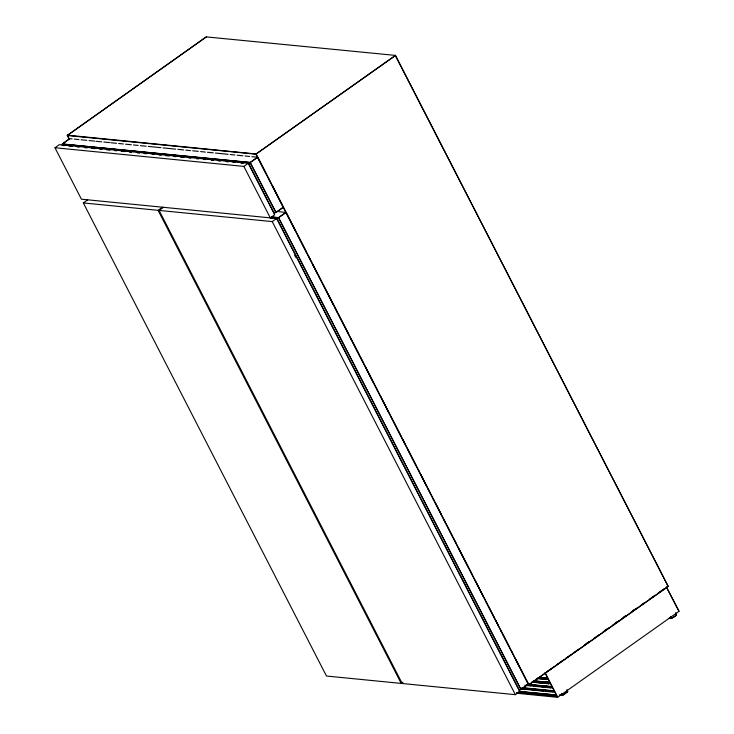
<?xml version="1.0" encoding="UTF-8"?>
<svg xmlns="http://www.w3.org/2000/svg" width="734" height="734" viewBox="0 0 734 734"><rect width="100%" height="100%" fill="white"/><g stroke="black" fill="none" stroke-linecap="round" stroke-linejoin="round"><path stroke-width="1.1" d="M257.652 157.305L250.147 162.563L62.317 144.011L69.712 138.653L72.125 138.91M69.702 138.744L62.353 143.947M206.557 36.92L395.516 55.417L668.179 586.521L528.627 684.877L255.872 154.158L395.516 55.417L255.872 154.158L67.253 135.524L206.575 36.7L67.317 135.359L69.345 139.598M257.542 157.204L250.147 162.563L275.947 212.539L250.184 162.407L62.317 144.011M526.278 679.996L528.37 684.07L520.865 689.327L278.553 217.594L271.681 216.952M528.948 684.969L256.212 154.021L67.335 135.148L69.418 139.442M533.48 681.106L548.289 682.565L548.904 683.758L532.957 682.189M543.555 682.95L549.298 683.299L548.637 682.317L534.976 680.969M521.846 687.896L552.583 690.933L553.197 692.125L521.131 688.932M544.986 672.729L557.611 697.3L516.699 693.254M559.317 694.823L562.914 695.245L567.703 691.859L567.006 689.859M675.794 612.945C678.583 615.578 671.72 618.946 669.555 618.111M669.179 618.01L671.702 618.331L676.5 614.936L675.72 613.129M538.169 677.592L546.133 678.381C546.729 677.555 547.647 679.39 546.747 679.583L536.499 678.565M549.252 683.51L545.885 682.959M527.663 684.501L550.436 686.749C551.023 685.923 551.94 687.758 551.051 687.941L524.682 685.308M553.601 691.667C553.344 689.951 551.729 691.942 553.564 691.758L552.941 690.685M679.033 611.22L666.353 586.925L678.987 611.33L557.611 697.3L545.169 672.904M547.151 679.115L539.132 678.546M551.445 687.483L547.986 687.363M54.967 147.745L59.353 144.644L248.239 163.306L274.69 214.759L270.305 217.86L243.853 166.407L54.967 147.745L81.41 199.198L276.608 218.493L519.745 691.584L515.36 694.685L402.214 683.51L159.085 210.419L163.471 207.318M402.984 682.17L401.232 683.418L326.465 676.032L83.327 202.933L87.713 199.832M83.327 202.933L158.094 210.328L162.489 207.217M243.853 166.407L248.239 163.306M275.709 212.227L274.25 213.264L248.863 163.875L250.331 162.847L62.427 144.277M283.315 207.245L275.81 212.493M275.947 212.539L283.306 207.337M159.085 210.419L272.222 221.595L276.608 218.493M270.222 217.989L277.021 218.659L285.902 212.401M278.516 217.759L286.012 212.502M528.361 684.161L519.516 690.501L277.021 218.659M586.062 643.69L588.861 641.709M604.733 630.488L606.596 629.166M615 623.23L616.872 621.909M623.405 617.285L626.203 615.303M632.745 610.688L634.607 609.367M547.032 671.592L553.574 666.967M556.372 664.986L563.84 659.71M565.703 658.389L571.309 654.425M573.171 653.104L578.777 649.15M584.374 645.186L589.044 641.883M593.714 638.58L599.311 634.626M603.045 631.983L608.651 628.02M612.385 625.386L618.918 620.762M621.726 618.78L626.386 615.477M631.056 612.184L636.662 608.22M640.397 605.578L644.131 602.944M649.728 598.981L654.398 595.678M658.132 593.035L664.665 588.42M516.635 692.483L555.354 696.309L555.748 695.85L555.087 694.869L519.443 691.63M671.72 618.074L670.527 616.67M528.627 684.877L668.197 586.301L395.186 55.334M546.564 679.528C546.573 677.473 545.509 679.62 547.114 679.207L546.491 678.133M548.913 683.638L532.774 682.134M550.867 687.896C550.867 685.84 549.812 687.978 551.408 687.574L550.784 686.501M555.161 696.263C553.161 693.024 558.73 698.539 552.335 695.511M561.739 693.584L562.932 694.997L567.731 691.602L566.923 690.043M74.262 139.102L78.96 139.588M81.098 139.772L86.786 140.332M89.062 140.561L94.759 141.121M96.035 141.277L101.723 141.836M103.861 142.02L109.559 142.589M110.834 142.735L116.522 143.295M118.66 143.488L123.358 143.974M125.633 144.194L131.322 144.763M133.46 144.947L138.157 145.433M140.433 145.662L146.121 146.222M148.259 146.405L160.92 147.681M163.058 147.873L175.72 149.149M177.857 149.332L183.683 149.929M185.821 150.121L190.519 150.608M192.657 150.791L198.345 151.36M200.621 151.58L205.318 152.066M207.456 152.259L213.282 152.855M215.42 153.039L228.081 154.314M230.219 154.507L234.917 154.993M237.192 155.213L242.881 155.782M245.018 155.966L249.707 156.452M251.991 156.681L257.68 157.241L266.029 173.609M62.096 145.424L64.381 145.653M68.932 146.103L72.345 146.442M76.905 146.892L79.18 147.112M84.878 147.681L87.153 147.901M91.704 148.351L95.126 148.69M99.677 149.14L101.962 149.36M106.513 149.819L109.926 150.149M114.486 150.598L116.761 150.828M121.321 151.277L124.734 151.617M129.294 152.066L131.57 152.287M137.258 152.855L139.543 153.076M144.093 153.525L146.369 153.755M152.066 154.314L154.342 154.544M158.902 154.993L161.177 155.213M165.728 155.663L169.15 156.003M173.701 156.452L175.986 156.681M180.536 157.131L183.95 157.461M188.51 157.911L190.785 158.14M196.483 158.7L198.758 158.929M203.318 159.379L205.593 159.599M211.282 160.168L213.566 160.388M218.117 160.838L220.393 161.067M226.09 161.627L228.366 161.856M232.926 162.306L235.201 162.526M240.899 163.086L243.174 163.315M279.113 211.722L284.911 212.328M271.727 217.09L277.379 217.649M539.655 677.464L546.674 678.188L538.114 677.812M541.453 678.555L543.738 678.776M535.159 681.014L548.821 682.372L533.434 681.317M532.223 681.611L534.499 681.84M539.05 682.29L541.325 682.51M532.168 681.831L534.453 682.051M536.728 682.281L541.279 682.73M529.15 684.363L550.968 686.556L526.351 684.657M528.682 685.235L530.957 685.455M535.508 685.905L538.921 686.244M543.481 686.694L545.757 686.923M526.351 685.226L530.902 685.675M533.187 685.895L538.875 686.455M541.151 686.685L545.711 687.134M523.333 687.758L553.124 690.731L552.537 691.153L521.791 688.116M525.131 688.85L528.553 689.189M533.104 689.639L535.38 689.868M539.94 690.318L543.353 690.648M547.903 691.098L550.179 691.327M522.81 688.841L528.498 689.409M530.783 689.63L535.334 690.079M537.609 690.309L543.307 690.868M545.582 691.089L550.133 691.538M518.837 691.318L555.271 694.914L554.684 695.327L519.388 691.841M521.59 692.474L525.012 692.813M529.563 693.263L532.976 693.593M537.536 694.052L539.811 694.272M544.362 694.722L546.637 694.951M520.406 692.575L524.957 693.024M527.232 693.254L532.93 693.813M535.205 694.043L539.756 694.492M542.041 694.713L547.729 695.272M550.005 695.502L555.702 696.061L555.087 694.869M562.538 695.144L562.134 693.437M268.644 178.711L269.699 180.748M272.342 185.775L282.269 205.199M286.049 212.438L291.774 223.705M292.848 225.677L295.435 230.834M298.087 235.862L306.427 252.221M309.078 257.249L310.097 259.35M312.739 264.378L317.418 273.617M318.501 275.58L321.088 280.746M323.703 285.838L324.749 287.875M325.823 289.838L333.649 305.188M334.722 307.151L337.31 312.317M338.392 314.28L348.301 333.704M350.953 338.732L351.971 340.833M353.045 342.806L359.302 355.091M360.376 357.063L362.963 362.22M365.605 367.248L373.955 383.607M376.597 388.635L377.615 390.736M380.267 395.764L384.946 405.003M386.02 406.966L388.607 412.132M391.231 417.224L392.277 419.261M393.351 421.224L401.177 436.574M402.25 438.537L404.838 443.703M407.453 448.795L415.829 465.09M418.472 470.118L419.49 472.219M420.573 474.192L426.821 486.477M427.894 488.449L430.482 493.606M433.106 498.698L434.152 500.735M435.225 502.707L441.473 514.993M444.125 520.021L445.143 522.122M447.786 527.15L452.465 536.389M453.548 538.352L456.135 543.518M458.75 548.61L468.696 567.96M469.769 569.923L472.357 575.089M474.981 580.181L483.348 596.476M486 601.504L487.018 603.605M488.092 605.578L494.34 617.863M495.422 619.835L498.01 624.992M500.625 630.084L501.671 632.121M502.744 634.093L509.001 646.379M511.644 651.407L512.662 653.508M515.314 658.536L519.993 667.775M521.067 669.738L525.223 677.959M278.48 217.622L520.975 689.465M294.664 255.258L295.71 257.295M272.222 221.595L515.36 694.685M158.094 210.328L401.232 683.418M548.289 682.565L548.904 683.758L549.261 683.391L548.289 682.565"/></g></svg>
